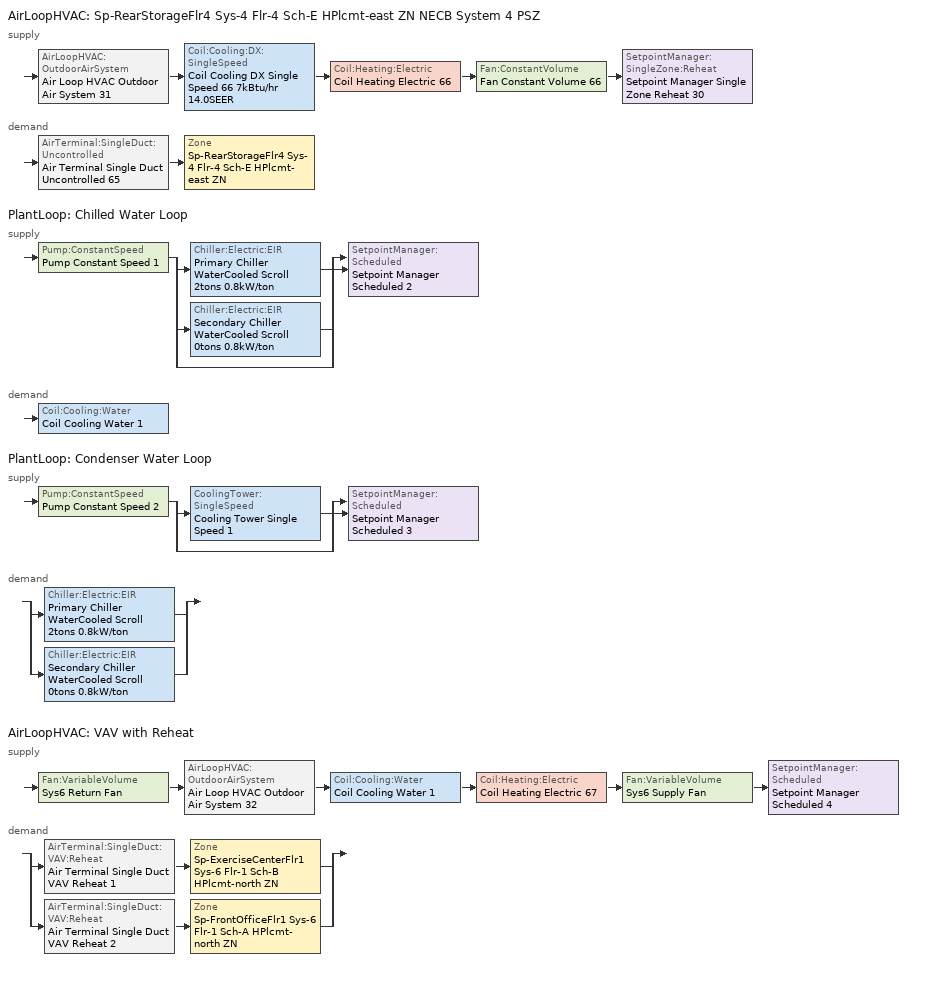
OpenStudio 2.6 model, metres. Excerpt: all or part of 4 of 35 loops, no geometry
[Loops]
AirLoopHVAC 'Sp-RearStorageFlr4 Sys-4 Flr-4 Sch-E HPlcmt-east ZN NECB System 4 PSZ'
 supply: AirLoopHVAC:OutdoorAirSystem 'Air Loop HVAC Outdoor Air System 31' > Coil:Cooling:DX:SingleSpeed 'Coil Cooling DX Single Speed 66 7kBtu/hr 14.0SEER' > Coil:Heating:Electric 'Coil Heating Electric 66' > Fan:ConstantVolume 'Fan Constant Volume 66' > SetpointManager:SingleZone:Reheat 'Setpoint Manager Single Zone Reheat 30'
 demand: AirTerminal:SingleDuct:Uncontrolled 'Air Terminal Single Duct Uncontrolled 65' > Zone 'Sp-RearStorageFlr4 Sys-4 Flr-4 Sch-E HPlcmt-east ZN'
PlantLoop 'Chilled Water Loop'
 supply: Pump:ConstantSpeed 'Pump Constant Speed 1' > split
  | Chiller:Electric:EIR 'Primary Chiller WaterCooled Scroll 2tons 0.8kW/ton'
  | Chiller:Electric:EIR 'Secondary Chiller WaterCooled Scroll 0tons 0.8kW/ton'
  | bypass
  join > SetpointManager:Scheduled 'Setpoint Manager Scheduled 2'
 demand: Coil:Cooling:Water 'Coil Cooling Water 1'
PlantLoop 'Condenser Water Loop'
 supply: Pump:ConstantSpeed 'Pump Constant Speed 2' > split
  | CoolingTower:SingleSpeed 'Cooling Tower Single Speed 1'
  | bypass
  join > SetpointManager:Scheduled 'Setpoint Manager Scheduled 3'
 demand: split
  | Chiller:Electric:EIR 'Primary Chiller WaterCooled Scroll 2tons 0.8kW/ton'
  | Chiller:Electric:EIR 'Secondary Chiller WaterCooled Scroll 0tons 0.8kW/ton'
AirLoopHVAC 'VAV with Reheat'
 supply: Fan:VariableVolume 'Sys6 Return Fan' > AirLoopHVAC:OutdoorAirSystem 'Air Loop HVAC Outdoor Air System 32' > Coil:Cooling:Water 'Coil Cooling Water 1' > Coil:Heating:Electric 'Coil Heating Electric 67' > Fan:VariableVolume 'Sys6 Supply Fan' > SetpointManager:Scheduled 'Setpoint Manager Scheduled 4'
 demand: split
  | AirTerminal:SingleDuct:VAV:Reheat 'Air Terminal Single Duct VAV Reheat 1' > Zone 'Sp-ExerciseCenterFlr1 Sys-6 Flr-1 Sch-B HPlcmt-north ZN'
  | AirTerminal:SingleDuct:VAV:Reheat 'Air Terminal Single Duct VAV Reheat 2' > Zone 'Sp-FrontOfficeFlr1 Sys-6 Flr-1 Sch-A HPlcmt-north ZN'
[Sizing:Zone] Zone Cooling Design Supply Air Temperature Input Method=SupplyAirTemperature; Zone Cooling Design Supply Air Temperature {C}=13; Zone Cooling Design Supply Air Temperature Difference {deltaC}=11.11; Zone Heating Design Supply Air Temperature Input Method=SupplyAirTemperature; Zone Heating Design Supply Air Temperature {C}=43; Zone Heating Design Supply Air Temperature Difference {deltaC}=11.11; Zone Cooling Design Supply Air Humidity Ratio {kg-H2O/kg-air}=0.0085; Zone Heating Design Supply Air Humidity Ratio {kg-H2O/kg-air}=0.008; Zone Heating Sizing Factor=1.3; Zone Cooling Sizing Factor=1.1; Cooling Design Air Flow Method=DesignDay; Heating Design Air Flow Method=DesignDay; Account for Dedicated Outdoor Air System=No; Dedicated Outdoor Air System Control Strategy=NeutralSupplyAir; Dedicated Outdoor Air Low Setpoint Temperature for Design {C}=autosize; Dedicated Outdoor Air High Setpoint Temperature for Design {C}=autosize
Sp-RearStorageFlr4 Sys-4 Flr-4 Sch-E HPlcmt-east ZN; Sp-ExerciseCenterFlr1 Sys-6 Flr-1 Sch-B HPlcmt-north ZN; Sp-FrontOfficeFlr1 Sys-6 Flr-1 Sch-A HPlcmt-north ZN
[Zone equipment]
Sp-RearStorageFlr4 Sys-4 Flr-4 Sch-E HPlcmt-east ZN: Air Terminal Single Duct Uncontrolled 65, Zone HVAC Baseboard Convective Electric 65
Sp-ExerciseCenterFlr1 Sys-6 Flr-1 Sch-B HPlcmt-north ZN: Air Terminal Single Duct VAV Reheat 1, Zone HVAC Baseboard Convective Electric 66
Sp-FrontOfficeFlr1 Sys-6 Flr-1 Sch-A HPlcmt-north ZN: Air Terminal Single Duct VAV Reheat 2, Zone HVAC Baseboard Convective Electric 67
[AirLoopHVAC] Design Supply Air Flow Rate {m3/s}=AutoSize
Name | Availability Schedule
Sp-RearStorageFlr4 Sys-4 Flr-4 Sch-E HPlcmt-east ZN NECB System 4 PSZ | Always On Discrete
VAV with Reheat | VAV with Reheat Occ Sch
[Sizing:System] Type of Load to Size On=Sensible; Design Outdoor Air Flow Rate {m3/s}=Autosize; Preheat Design Temperature {C}=7; Preheat Design Humidity Ratio {kg-H2O/kg-Air}=0.008; Precool Design Temperature {C}=13; Precool Design Humidity Ratio {kg-H2O/kg-Air}=0.008; Central Cooling Design Supply Air Temperature {C}=13; Sizing Option=NonCoincident; 100% Outdoor Air in Cooling=No; 100% Outdoor Air in Heating=No; Central Cooling Design Supply Air Humidity Ratio {kg-H2O/kg-Air}=0.0085; Central Heating Design Supply Air Humidity Ratio {kg-H2O/kg-Air}=0.008; Cooling Design Air Flow Method=DesignDay; Cooling Design Air Flow Rate {m3/s}=0; Heating Design Air Flow Method=DesignDay; Heating Design Air Flow Rate {m3/s}=0; System Outdoor Air Method=ZoneSum; Zone Maximum Outdoor Air Fraction=1; Cooling Supply Air Flow Rate Per Floor Area {m3/s-m2}=0.00996765; Cooling Fraction of Autosized Cooling Supply Air Flow Rate=1; Cooling Supply Air Flow Rate Per Unit Cooling Capacity {m3/s-W}=3.94755e-05; Heating Supply Air Flow Rate Per Floor Area {m3/s-m2}=0.00996765; Heating Fraction of Autosized Heating Supply Air Flow Rate=1; Heating Fraction of Autosized Cooling Supply Air Flow Rate=1; Heating Supply Air Flow Rate Per Unit Heating Capacity {m3/s-W}=3.15882e-05; Cooling Design Capacity Method=CoolingDesignCapacity; Cooling Design Capacity {W}=autosize; Cooling Design Capacity Per Floor Area {W/m2}=234.7; Fraction of Autosized Cooling Design Capacity=1; Heating Design Capacity Method=HeatingDesignCapacity; Heating Design Capacity {W}=autosize; Heating Design Capacity Per Floor Area {W/m2}=157; Fraction of Autosized Heating Design Capacity=1; Central Cooling Capacity Control Method=OnOff
Name | Minimum System Air Flow Ratio | Central Heating Design Supply Air Temperature {C}
Sp-RearStorageFlr4 Sys-4 Flr-4 Sch-E HPlcmt-east ZN NECB System 4 PSZ | 1 | 43
VAV with Reheat | 0.3 | 13.1
[Fan:ConstantVolume]
Fan Constant Volume 66: Availability Schedule=Always On Discrete; Fan Efficiency=0.39975; Pressure Rise {Pa}=640; Maximum Flow Rate {m3/s}=AutoSize; Motor Efficiency=0.615
[Coil:Heating:Electric] Availability Schedule=Always On Discrete
Coil Heating Electric 66; Coil Heating Electric 67; Coil Heating Electric 68; Coil Heating Electric 69
[Coil:Cooling:DX:SingleSpeed]
Coil Cooling DX Single Speed 66 7kBtu/hr 14.0SEER: Availability Schedule=Always On Discrete; Rated Total Cooling Capacity {W}=autosize; Rated Sensible Heat Ratio=autosize; Rated COP {W/W}=3.8248; Rated Air Flow Rate {m3/s}=autosize; Rated Evaporator Fan Power Per Volume Flow Rate {W/(m3/s)}=773.3; Total Cooling Capacity Function of Temperature Curve=DXCOOL-NECB2011-REF-CAPFT; Total Cooling Capacity Function of Flow Fraction Curve=DXCOOL-NECB2011-REF-CAPFFLOW; Energy Input Ratio Function of Temperature Curve=DXCOOL-NECB2011-REF-COOLEIRFT; Energy Input Ratio Function of Flow Fraction Curve=DXCOOL-NECB2011-REF-COOLEIRFFLOW; Part Load Fraction Correlation Curve=DXCOOL-NECB2011-REF-COOLPLFFPLR; Condenser Type=AirCooled; Evaporative Condenser Effectiveness=0; Evaporative Condenser Air Flow Rate {m3/s}=Autosize; Evaporative Condenser Pump Rated Power Consumption {W}=Autosize; Crankcase Heater Capacity {W}=0; Maximum Outdoor Dry-Bulb Temperature for Crankcase Heater Operation {C}=0; Basin Heater Capacity {W/K}=0; Basin Heater Setpoint Temperature {C}=10
[Controller:OutdoorAir] Minimum Outdoor Air Flow Rate {m3/s}=autosize; Maximum Outdoor Air Flow Rate {m3/s}=Autosize; Economizer Control Type=NoEconomizer; Economizer Control Action Type=ModulateFlow; Economizer Maximum Limit Dry-Bulb Temperature {C}=28; Economizer Maximum Limit Enthalpy {J/kg}=64000; Economizer Minimum Limit Dry-Bulb Temperature {C}=-100; Lockout Type=NoLockout; Minimum Limit Type=FixedMinimum; High Humidity Control=No; Heat Recovery Bypass Control Type=BypassWhenWithinEconomizerLimits
Name | Minimum Outdoor Air Schedule | Controller Mechanical Ventilation
Controller Outdoor Air 31 | Always On Discrete | Controller Mechanical Ventilation 31
Controller Outdoor Air 32 | VAV with Reheat Occ Sch | Controller Mechanical Ventilation 32
[Controller:MechanicalVentilation] Availability Schedule=Always On Discrete; System Outdoor Air Method=ZoneSum
Controller Mechanical Ventilation 31; Controller Mechanical Ventilation 32
[AirLoopHVAC:OutdoorAirSystem]
Name | Controller
Air Loop HVAC Outdoor Air System 31 | Controller Outdoor Air 31
Air Loop HVAC Outdoor Air System 32 | Controller Outdoor Air 32
[SetpointManager:Scheduled] Control Variable=Temperature
Name | Schedule
Setpoint Manager Scheduled 2 | CHW Temp
Setpoint Manager Scheduled 3 | CW Temp
Setpoint Manager Scheduled 4 | Supply Air Temp
[ZoneHVAC:Baseboard:Convective:Electric] Availability Schedule=Always On Discrete; Nominal Capacity {W}=autosize; Efficiency=1
Zone HVAC Baseboard Convective Electric 65; Zone HVAC Baseboard Convective Electric 66; Zone HVAC Baseboard Convective Electric 67
[AirTerminal:SingleDuct:Uncontrolled]
Air Terminal Single Duct Uncontrolled 65: Availability Schedule=Always On Discrete; Maximum Air Flow Rate {m3/s}=AutoSize
[SetpointManager:SingleZone:Reheat]
Setpoint Manager Single Zone Reheat 30: Minimum Supply Air Temperature {C}=13; Maximum Supply Air Temperature {C}=43; Control Zone=Sp-RearStorageFlr4 Sys-4 Flr-4 Sch-E HPlcmt-east ZN
[PlantLoop] Glycol Concentration=0; Plant Loop Volume {m3}=Autocalculate; Load Distribution Scheme=Optimal
Chilled Water Loop; Condenser Water Loop
[Sizing:Plant] Loop Design Temperature Difference {deltaC}=6; Sizing Option=NonCoincident; Zone Timesteps in Averaging Window=1; Coincident Sizing Factor Mode=None
Name | Loop Type | Design Loop Exit Temperature {C}
Chilled Water Loop | Cooling | 7
Condenser Water Loop | Condenser | 29
[Pump:ConstantSpeed] Rated Flow Rate {m3/s}=autosize; Rated Pump Head {Pa}=179352; Rated Power Consumption {W}=autosize; Motor Efficiency=0.855; Fraction of Motor Inefficiencies to Fluid Stream=0; Pump Control Type=Intermittent; Design Power Sizing Method=PowerPerFlowPerPressure; Design Electric Power per Unit Flow Rate {W/(m3/s)}=348701.1; Design Shaft Power per Unit Flow Rate per Unit Head {W-s/m3-Pa}=1.28205
Pump Constant Speed 1; Pump Constant Speed 2
[Chiller:Electric:EIR] Reference COP {W/W}=4.5032; Cooling Capacity Function of Temperature Curve=WaterCooled_Scroll_CAPFT_NECB2011; Electric Input to Cooling Output Ratio Function of Temperature Curve=WaterCooled_Scroll_EIRFT_NECB2011; Electric Input to Cooling Output Ratio Function of Part Load Ratio Curve=WaterCooled_Scroll_EIRFPLR_NECB2011; Minimum Part Load Ratio=0.25; Minimum Unloading Ratio=0.25; Condenser Type=WaterCooled; Chiller Flow Mode=LeavingSetpointModulated; Design Heat Recovery Water Flow Rate {m3/s}=0; Sizing Factor=1; Basin Heater Capacity {W/K}=0; Basin Heater Setpoint Temperature {C}=10
Name | Reference Capacity {W}
Primary Chiller WaterCooled Scroll 2tons 0.8kW/ton | 7811.55
Secondary Chiller WaterCooled Scroll 0tons 0.8kW/ton | 0.001
[CoolingTower:SingleSpeed]
Cooling Tower Single Speed 1: Design Water Flow Rate {m3/s}=autosize; Design Air Flow Rate {m3/s}=autosize; Fan Power at Design Air Flow Rate {W}=143.193; U-Factor Times Area Value at Design Air Flow Rate {W/K}=autosize; Air Flow Rate in Free Convection Regime {m3/s}=autosize; U-Factor Times Area Value at Free Convection Air Flow Rate {W/K}=autosize; Performance Input Method=UFactorTimesAreaAndDesignWaterFlowRate; Free Convection Capacity {W}=0; Basin Heater Capacity {W/K}=0; Evaporation Loss Mode=LossFactor; Evaporation Loss Factor {percent/K}=0.2; Drift Loss Percent {percent}=0.008; Blowdown Calculation Mode=ConcentrationRatio; Blowdown Concentration Ratio=3; Capacity Control=FanCycling; Number of Cells=1; Cell Control=MinimalCell; Cell Minimum  Water Flow Rate Fraction=0.33; Cell Maximum Water Flow Rate Fraction=2.5; Sizing Factor=1; Free Convection Air Flow Rate Sizing Factor=0.1; Free Convection U-Factor Times Area Value Sizing Factor=0.1; Heat Rejection Capacity and Nominal Capacity Sizing Ratio=1.25; Free Convection Nominal Capacity Sizing Factor=0.1; Design Inlet Air Dry-Bulb Temperature {C}=35; Design Inlet Air Wet-Bulb Temperature {C}=24; Design Approach Temperature {deltaC}=5; Design Range Temperature {deltaC}=6
[Fan:VariableVolume] Availability Schedule=Always On Discrete; Maximum Flow Rate {m3/s}=Autosize; Fan Power Minimum Flow Rate Input Method=Fraction; Fan Power Minimum Flow Fraction=0.68; Fan Power Minimum Air Flow Rate {m3/s}=0; Motor In Airstream Fraction=1; Fan Power Coefficient 1=-2.4176; Fan Power Coefficient 2=9.5874; Fan Power Coefficient 3=-11.559; Fan Power Coefficient 4=5.4009; Fan Power Coefficient 5=0
Name | Fan Efficiency | Pressure Rise {Pa} | Motor Efficiency
Sys6 Supply Fan | 0.549965 | 1000 | 0.8461
Sys6 Return Fan | 0.299975 | 250 | 0.4615
[Coil:Cooling:Water]
Coil Cooling Water 1: Availability Schedule=Always On Discrete
[Controller:WaterCoil]
Controller Water Coil 1: Water Coil=Coil Cooling Water 1; Action=Reverse; Minimum Actuated Flow {m3/s}=0
[AirTerminal:SingleDuct:VAV:Reheat] Availability Schedule=Always On Discrete; Maximum Air Flow Rate {m3/s}=AutoSize; Zone Minimum Air Flow Input Method=Constant; Constant Minimum Air Flow Fraction=0.3; Maximum Hot Water or Steam Flow Rate {m3/s}=AutoSize; Minimum Hot Water or Steam Flow Rate {m3/s}=0; Convergence Tolerance=0.001; Damper Heating Action=Normal; Maximum Flow per Zone Floor Area During Reheat {m3/s-m2}=AutoSize; Maximum Flow Fraction During Reheat=0.5; Maximum Reheat Air Temperature {C}=43; Control For Outdoor Air=No
Name | Fixed Minimum Air Flow Rate {m3/s} | Reheat Coil
Air Terminal Single Duct VAV Reheat 1 | 0.0652179 | Coil Heating Electric 68
Air Terminal Single Duct VAV Reheat 2 | 0.260872 | Coil Heating Electric 69
[Schedule:Ruleset]
Name | Default Day Schedule | Summer Design Day Schedule | Winter Design Day Schedule
CHW Temp | Schedule Day 4
CW Temp | Schedule Day 5
Supply Air Temp | Supply Air Temp Default
VAV with Reheat Occ Sch | VAV with Reheat Occ Sch Default | VAV with Reheat Occ Sch Summer Design Day | VAV with Reheat Occ Sch Winter Design Day
[Schedule:Day]
Schedule Day 4; wkdCHW Temp 1; satCHW Temp 1; sunCHW Temp 1: 1, 0, 7, 2, 0, 7, 3, 0, 7, 4, 0, 7, 5, 0, 7, 6, 0, 7, 7, 0, 7, 8, 0, 7, 9, 0, 7, 10, 0, 7, 11, 0, 7, 12, 0, 7, 13, 0, 7, 14, 0, 7, 15, 0, 7, 16, 0, 7, 17, 0, 7, 18, 0, 7, 19, 0, 7, 20, 0, 7, 21, 0, 7, 22, 0, 7, 23, 0, 7, 24, 0, 7
Schedule Day 5; wkdCW Temp 1; satCW Temp 1; sunCW Temp 1: 1, 0, 29, 2, 0, 29, 3, 0, 29, 4, 0, 29, 5, 0, 29, 6, 0, 29, 7, 0, 29, 8, 0, 29, 9, 0, 29, 10, 0, 29, 11, 0, 29, 12, 0, 29, 13, 0, 29, 14, 0, 29, 15, 0, 29, 16, 0, 29, 17, 0, 29, 18, 0, 29, 19, 0, 29, 20, 0, 29, 21, 0, 29, 22, 0, 29, 23, 0, 29, 24, 0, 29
Supply Air Temp Default: 24, 0, 13
VAV with Reheat Occ Sch Default; VAV with Reheat Occ Sch Winter Design Day; VAV with Reheat Occ Sch Summer Design Day: 24, 0, 1
VAV with Reheat Occ Sch Monday; VAV with Reheat Occ Sch Tuesday; VAV with Reheat Occ Sch Wednesday; VAV with Reheat Occ Sch Thursday; VAV with Reheat Occ Sch Friday: 8, 0, 0, 24, 0, 1
VAV with Reheat Occ Sch Saturday: 1, 0, 1, 11, 0, 0, 15, 0, 1, 18, 0, 0, 24, 0, 1
VAV with Reheat Occ Sch Sunday: 11, 0, 0, 15, 0, 1, 18, 0, 0, 22, 0, 1, 24, 0, 0
[Schedule:Rule] Date Specification Type=DateRange; Start Month=1; Start Day=1; End Month=12
Name | Schedule Ruleset | Rule Order | Day Schedule | Apply Sunday | Apply Monday | Apply Tuesday | Apply Wednesday | Apply Thursday | Apply Friday | Apply Saturday | End Day
wkdCHW Temp rule | CHW Temp | 2 | wkdCHW Temp 1 | No | Yes | Yes | Yes | Yes | Yes | No | 31
satCHW Temprule | CHW Temp | 1 | satCHW Temp 1 | No | No | No | No | No | No | Yes | 31
sunCHW Temprule | CHW Temp | 0 | sunCHW Temp 1 | Yes | No | No | No | No | No | No | 31
wkdCW Temp rule | CW Temp | 2 | wkdCW Temp 1 | No | Yes | Yes | Yes | Yes | Yes | No | 31
satCW Temprule | CW Temp | 1 | satCW Temp 1 | No | No | No | No | No | No | Yes | 31
sunCW Temprule | CW Temp | 0 | sunCW Temp 1 | Yes | No | No | No | No | No | No | 31
VAV with Reheat Occ Sch Monday Rule | VAV with Reheat Occ Sch | 6 | VAV with Reheat Occ Sch Monday |  | Yes |  |  |  |  |  | 25
VAV with Reheat Occ Sch Tuesday Rule | VAV with Reheat Occ Sch | 5 | VAV with Reheat Occ Sch Tuesday |  |  | Yes |  |  |  |  | 26
VAV with Reheat Occ Sch Wednesday Rule | VAV with Reheat Occ Sch | 4 | VAV with Reheat Occ Sch Wednesday |  |  |  | Yes |  |  |  | 27
VAV with Reheat Occ Sch Thursday Rule | VAV with Reheat Occ Sch | 3 | VAV with Reheat Occ Sch Thursday |  |  |  |  | Yes |  |  | 28
VAV with Reheat Occ Sch Friday Rule | VAV with Reheat Occ Sch | 2 | VAV with Reheat Occ Sch Friday |  |  |  |  |  | Yes |  | 29
VAV with Reheat Occ Sch Saturday Rule | VAV with Reheat Occ Sch | 1 | VAV with Reheat Occ Sch Saturday |  |  |  |  |  |  | Yes | 30
VAV with Reheat Occ Sch Sunday Rule | VAV with Reheat Occ Sch | 0 | VAV with Reheat Occ Sch Sunday | Yes |  |  |  |  |  |  | 31
[Schedule:Constant]
Always On Discrete: Value=1
[Curve:Biquadratic] Minimum Value of y=24
Name | Coefficient1 Constant | Coefficient2 x | Coefficient3 x**2 | Coefficient4 y | Coefficient5 y**2 | Coefficient6 x*y | Minimum Value of x | Maximum Value of x | Maximum Value of y
DXCOOL-NECB2011-REF-CAPFT | 0.867905 | 0.0142459 | 0.00055436 | -0.0075575 | 3.3e-05 | -0.0001918 | 13 | 24 | 46
DXCOOL-NECB2011-REF-COOLEIRFT | 0.116936 | 0.0284933 | -0.0004112 | 0.0214108 | 0.00016103 | -0.0006791 | 13 | 24 | 46
WaterCooled_Scroll_CAPFT_NECB2011 | 0.94418 | 0.0337102 | 9.75564e-05 | -0.00322114 | -4.91832e-05 | -0.000177584 | 5 | 10 | 35
WaterCooled_Scroll_EIRFT_NECB2011 | 0.727393 | -0.0118922 | 0.000541177 | 0.00187934 | 0.000473461 | -0.000711472 | 5 | 10 | 35
[Curve:Quadratic] Minimum Value of x=0; Maximum Value of x=1
Name | Coefficient1 Constant | Coefficient2 x | Coefficient3 x**2
DXCOOL-NECB2011-REF-CAPFFLOW; DXCOOL-NECB2011-REF-COOLEIRFFLOW | 1 | 0 | 0
WaterCooled_Scroll_EIRFPLR_NECB2011 | 0.04412 | 0.640367 | 0.319555
[Curve:Cubic]
DXCOOL-NECB2011-REF-COOLPLFFPLR: Coefficient1 Constant=0.0277; Coefficient2 x=4.9151; Coefficient3 x**2=-8.184; Coefficient4 x**3=4.2702; Minimum Value of x=0.7; Maximum Value of x=1
